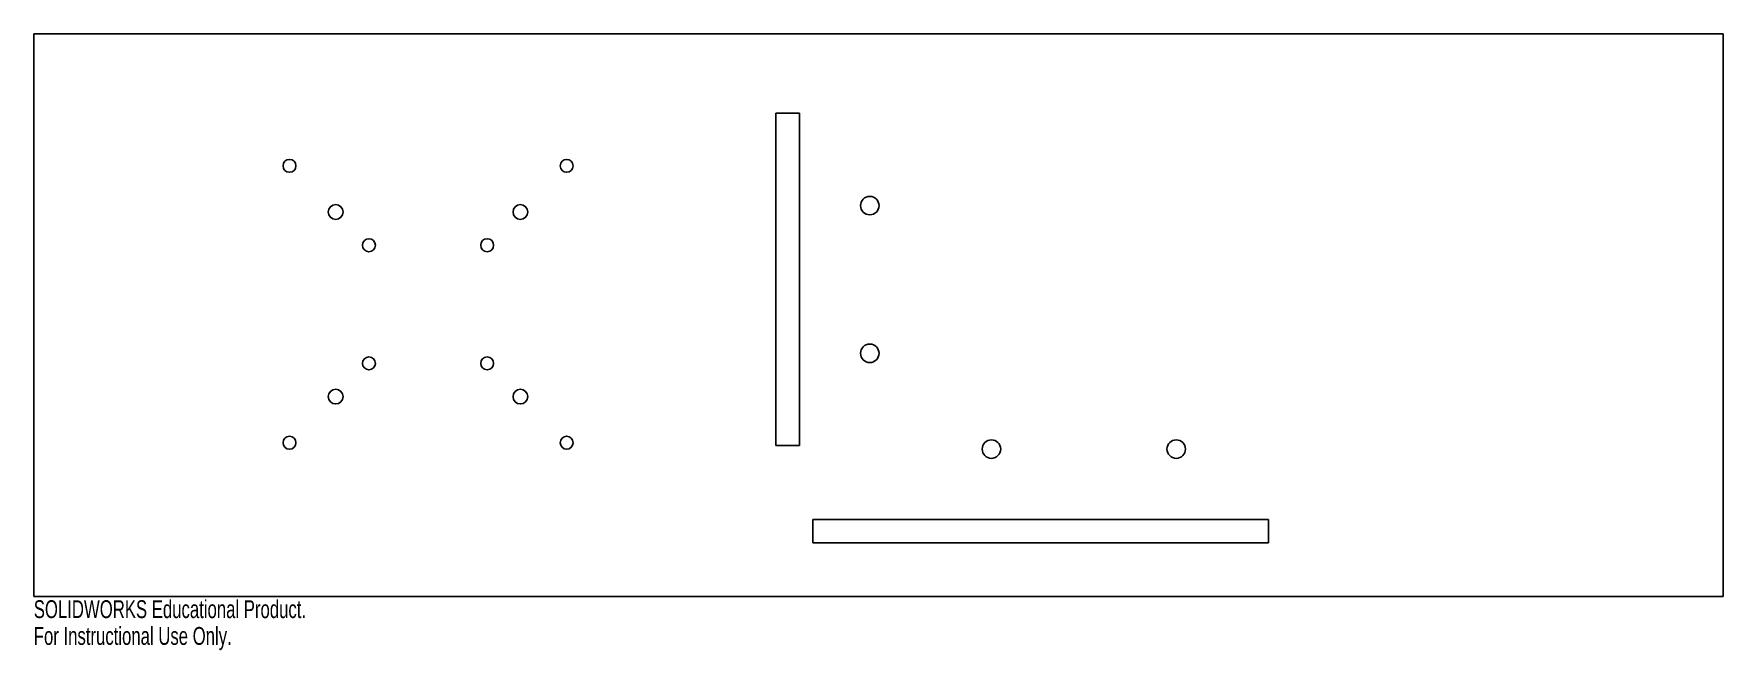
# Model space of a CAD drawing. Header units: millimetres. Extents: x 0 to 457, y -15 to 152.
import ezdxf

# ---------------------------------------------------------------- set-up
doc = ezdxf.new("R2010")
doc.units = ezdxf.units.MM
doc.styles.add('SLDTEXTSTYLE0', font='TXT', dxfattribs={"width": 0.7})

msp = doc.modelspace()

# ---------------------------------------------------------------- linework, layer by layer
at = {"color": 7, "linetype": 'Continuous', "lineweight": 25}
for p, q in [((457.2, 152.4), (0, 152.4)), ((0, 152.4), (0, 0)), ((457.2, 0), (457.2, 152.4)), ((207.2, 130.86), (200.85, 130.86)), ((200.85, 130.86), (200.85, 40.86)), ((207.2, 40.86), (207.2, 130.86)), ((200.85, 40.86), (207.2, 40.86)), ((334.17, 20.86), (210.85, 20.86)), ((210.85, 20.86), (210.85, 14.51)), ((334.17, 14.51), (334.17, 20.86)), ((210.85, 14.51), (334.17, 14.51)), ((0, 0), (457.2, 0))]:
    msp.add_line(p, q, dxfattribs=at)
for centre, radius in [((69.2, 116.63), 1.75), ((144.2, 116.63), 1.75), ((81.7, 104.13), 2), ((131.7, 104.13), 2), ((226.25, 105.86), 2.5), ((90.7, 95.13), 1.75), ((122.7, 95.13), 1.75), ((90.7, 63.13), 1.75), ((122.7, 63.13), 1.75), ((226.25, 65.86), 2.5), ((81.7, 54.13), 2), ((131.7, 54.13), 2), ((69.2, 41.63), 1.75), ((144.2, 41.63), 1.75), ((259.17, 39.91), 2.5), ((309.17, 39.91), 2.5)]:
    msp.add_circle(centre, radius, dxfattribs=at)

# ---------------------------------------------------------------- texts
at = {"color": 7, "linetype": 'Continuous', "char_height": 4.8336, "attachment_point": 1, "style": 'SLDTEXTSTYLE0'}
for s, insert in [('SOLIDWORKS Educational Product.', (0, -1.02)), ('For Instructional Use Only.', (0, -8.27))]:
    msp.add_mtext(s, dxfattribs=dict(at, insert=insert))

doc.saveas('drawing.dxf')
